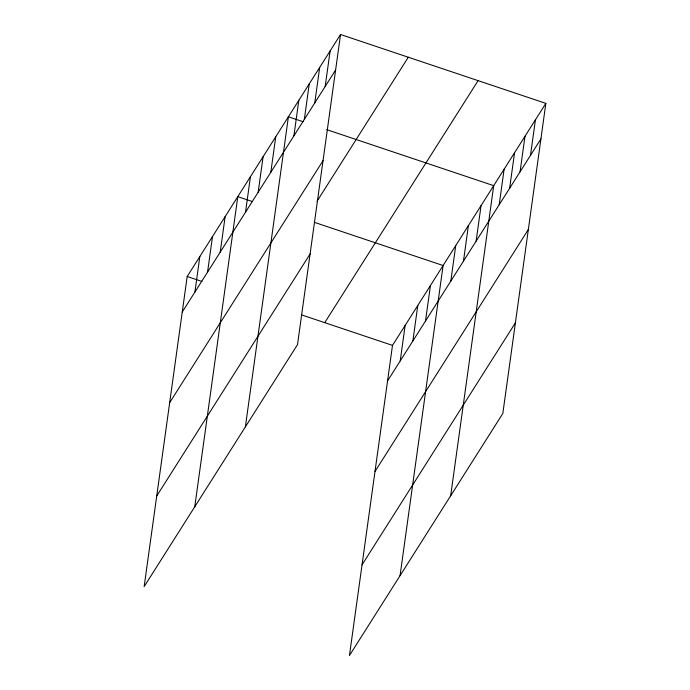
<?xml version="1.0" encoding="UTF-8"?>
<svg xmlns="http://www.w3.org/2000/svg" width="690" height="690" viewBox="0 0 690 690"><rect width="100%" height="100%" fill="white"/><g stroke="black" fill="none" stroke-linecap="round" stroke-linejoin="round"><path stroke-width="1.03" d="M340.541 34.5L187.18 276.509L144.15 586.629L297.511 344.612L340.541 34.5L545.85 103.371L502.82 413.491L349.459 655.5L392.489 345.388L545.85 103.371M194.908 292.068L199.833 256.542M207.561 272.102L212.486 236.584M220.214 252.135L225.138 216.617M194.761 506.762L237.791 196.65L252.523 201.592M245.519 212.201L250.444 176.683M258.172 192.234L263.097 156.716M270.816 172.267L275.75 136.749M245.373 426.894L288.403 116.783L303.126 121.725M293.897 135.852L298.83 100.326M304.333 119.387L309.258 83.87M314.761 102.931L319.686 67.413M325.188 86.474L330.113 50.956M400.209 360.939L405.142 325.421M412.862 340.972L417.795 305.454M425.514 321.005L430.448 285.488M400.062 575.633L443.101 265.521L314.649 222.43M450.82 281.08L455.745 245.554M463.473 261.113L468.398 225.587M476.126 241.146L481.051 205.629M450.673 495.774L493.704 185.662L326.698 129.634M499.206 204.723L504.131 169.205M509.634 188.267L514.559 152.749M520.062 171.81L524.995 136.292M530.489 155.354L535.423 119.827M182.255 312.035L335.616 70.018M169.68 402.649L323.041 160.641M317.046 201.23L408.29 57.227M156.725 496.007L310.086 253.998M324.74 322.661L478.101 80.644M387.556 380.906L540.917 138.897M374.989 471.52L528.342 229.511M362.026 564.886L515.387 322.877M187.18 276.509L201.911 281.451M301.47 314.856L392.489 345.388"/></g></svg>
